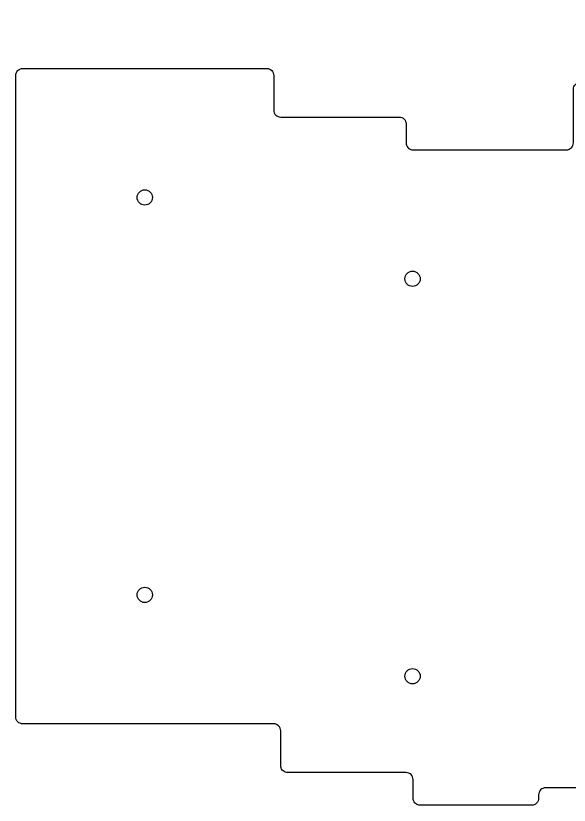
# Model space of a CAD drawing. Header units: inches. Extents: x 204 to 655, y 158 to 479.
# Drawn here: x 204.1 to 429.6, y 157.5 to 479.1 of the extents above; entities that cross this region are included whole.
import ezdxf

# ---------------------------------------------------------------- set-up
doc = ezdxf.new("R2010")
doc.units = ezdxf.units.IN
doc.header["$MEASUREMENT"] = 0

# ---------------------------------------------------------------- blocks, each defined once
blk = doc.blocks.new('block 5')
at = {"color": 7, "lineweight": 25, "true_color": 0xffffff}
blk.add_open_spline([(368.89, 371.94), (368.89, 373.66), (367.5, 375.05), (365.78, 375.05), (365.78, 375.05), (365.78, 375.05), (365.78, 375.05), (365.78, 375.05), (365.78, 375.05), (365.78, 375.05), (365.78, 375.05), (365.78, 375.05), (365.78, 375.05), (365.78, 375.05), (365.78, 375.05), (365.78, 375.05), (365.78, 375.05), (365.78, 375.05), (365.78, 375.05), (365.78, 375.05), (365.78, 375.05), (365.78, 375.05), (365.78, 375.05), (365.78, 375.05), (365.78, 375.05), (364.06, 375.05), (362.66, 373.66), (362.66, 371.94), (362.66, 371.94), (362.66, 371.94), (362.66, 371.94), (362.66, 371.94), (362.66, 371.94), (362.66, 371.94), (362.66, 371.94), (362.66, 371.94), (362.66, 371.94), (362.66, 371.94), (362.66, 371.94), (362.66, 371.94), (362.66, 371.94), (362.66, 371.94), (362.66, 371.94), (362.66, 371.94), (362.66, 371.94), (362.66, 371.94), (362.66, 371.94), (362.66, 371.94), (362.66, 371.94), (362.66, 370.22), (364.06, 368.82), (365.78, 368.82), (365.78, 368.82), (365.78, 368.82), (365.78, 368.82), (365.78, 368.82), (365.78, 368.82), (365.78, 368.82), (365.78, 368.82), (365.78, 368.82), (365.78, 368.82), (365.78, 368.82), (365.78, 368.82), (365.78, 368.82), (365.78, 368.82), (365.78, 368.82), (365.78, 368.82), (365.78, 368.82), (365.78, 368.82), (365.78, 368.82), (365.78, 368.82), (365.78, 368.82), (365.78, 368.82), (367.5, 368.82), (368.89, 370.22), (368.89, 371.94), (368.89, 371.94), (368.89, 371.94), (368.89, 371.94), (368.89, 371.94), (368.89, 371.94), (368.89, 371.94), (368.89, 371.94), (368.89, 371.94), (368.89, 371.94), (368.89, 371.94), (368.89, 371.94), (368.89, 371.94), (368.89, 371.94), (368.89, 371.94), (368.89, 371.94), (368.89, 371.94), (368.89, 371.94), (368.89, 371.94), (368.89, 371.94), (368.89, 371.94), (368.89, 371.94), (368.89, 371.94), (368.89, 371.94), (368.89, 371.94), (368.89, 371.94), (368.89, 371.94), (368.89, 371.94), (368.89, 371.94), (368.89, 371.94), (368.89, 371.94), (368.89, 371.94), (368.89, 371.94), (368.89, 371.94), (368.89, 371.94), (368.89, 371.94), (368.89, 371.94), (368.89, 371.94), (368.89, 371.94), (368.89, 371.94), (368.89, 371.94), (368.89, 371.94), (368.89, 371.94), (368.89, 371.94), (368.89, 371.94), (368.89, 371.94), (368.89, 371.94), (368.89, 371.94), (368.89, 371.94)], degree=3, knots=[0, 0, 0, 0, 1, 1, 1, 2, 2, 2, 3, 3, 3, 4, 4, 4, 5, 5, 5, 6, 6, 6, 7, 7, 7, 8, 8, 8, 9, 9, 9, 10, 10, 10, 11, 11, 11, 12, 12, 12, 13, 13, 13, 14, 14, 14, 15, 15, 15, 16, 16, 16, 17, 17, 17, 18, 18, 18, 19, 19, 19, 20, 20, 20, 21, 21, 21, 22, 22, 22, 23, 23, 23, 24, 24, 24, 25, 25, 25, 26, 26, 26, 27, 27, 27, 28, 28, 28, 29, 29, 29, 30, 30, 30, 31, 31, 31, 32, 32, 32, 33, 33, 33, 34, 34, 34, 35, 35, 35, 36, 36, 36, 37, 37, 37, 38, 38, 38, 39, 39, 39, 40, 40, 40, 41, 41, 41, 41], dxfattribs=at)
blk = doc.blocks.new('block 4')
blk.add_blockref('block 5', (0, 0))
blk = doc.blocks.new('block 3')
blk.add_blockref('block 4', (0, 0))
blk = doc.blocks.new('block 2')
blk.add_blockref('block 3', (0, 0))
blk = doc.blocks.new('block 17')
at = {"color": 7, "lineweight": 25, "true_color": 0xffffff}
blk.add_open_spline([(368.89, 210.07), (368.89, 211.79), (367.5, 213.18), (365.78, 213.18), (365.78, 213.18), (365.78, 213.18), (365.78, 213.18), (365.78, 213.18), (365.78, 213.18), (365.78, 213.18), (365.78, 213.18), (365.78, 213.18), (365.78, 213.18), (365.78, 213.18), (365.78, 213.18), (365.78, 213.18), (365.78, 213.18), (365.78, 213.18), (365.78, 213.18), (365.78, 213.18), (365.78, 213.18), (365.78, 213.18), (365.78, 213.18), (365.78, 213.18), (365.78, 213.18), (364.06, 213.18), (362.66, 211.79), (362.66, 210.07), (362.66, 210.07), (362.66, 210.07), (362.66, 210.07), (362.66, 210.07), (362.66, 210.07), (362.66, 210.07), (362.66, 210.07), (362.66, 210.07), (362.66, 210.07), (362.66, 210.07), (362.66, 210.07), (362.66, 210.07), (362.66, 210.07), (362.66, 210.07), (362.66, 210.07), (362.66, 210.07), (362.66, 210.07), (362.66, 210.07), (362.66, 210.07), (362.66, 210.07), (362.66, 210.07), (362.66, 208.34), (364.06, 206.95), (365.78, 206.95), (365.78, 206.95), (365.78, 206.95), (365.78, 206.95), (365.78, 206.95), (365.78, 206.95), (365.78, 206.95), (365.78, 206.95), (365.78, 206.95), (365.78, 206.95), (365.78, 206.95), (365.78, 206.95), (365.78, 206.95), (365.78, 206.95), (365.78, 206.95), (365.78, 206.95), (365.78, 206.95), (365.78, 206.95), (365.78, 206.95), (365.78, 206.95), (365.78, 206.95), (365.78, 206.95), (367.5, 206.95), (368.89, 208.34), (368.89, 210.07), (368.89, 210.07), (368.89, 210.07), (368.89, 210.07), (368.89, 210.07), (368.89, 210.07), (368.89, 210.07), (368.89, 210.07), (368.89, 210.07), (368.89, 210.07), (368.89, 210.07), (368.89, 210.07), (368.89, 210.07), (368.89, 210.07), (368.89, 210.07), (368.89, 210.07), (368.89, 210.07), (368.89, 210.07), (368.89, 210.07), (368.89, 210.07), (368.89, 210.07), (368.89, 210.07), (368.89, 210.07), (368.89, 210.07), (368.89, 210.07), (368.89, 210.07), (368.89, 210.07), (368.89, 210.07), (368.89, 210.07), (368.89, 210.07), (368.89, 210.07), (368.89, 210.07), (368.89, 210.07), (368.89, 210.07), (368.89, 210.07), (368.89, 210.07), (368.89, 210.07), (368.89, 210.07), (368.89, 210.07), (368.89, 210.07), (368.89, 210.07), (368.89, 210.07), (368.89, 210.07), (368.89, 210.07), (368.89, 210.07), (368.89, 210.07), (368.89, 210.07), (368.89, 210.07), (368.89, 210.07)], degree=3, knots=[0, 0, 0, 0, 1, 1, 1, 2, 2, 2, 3, 3, 3, 4, 4, 4, 5, 5, 5, 6, 6, 6, 7, 7, 7, 8, 8, 8, 9, 9, 9, 10, 10, 10, 11, 11, 11, 12, 12, 12, 13, 13, 13, 14, 14, 14, 15, 15, 15, 16, 16, 16, 17, 17, 17, 18, 18, 18, 19, 19, 19, 20, 20, 20, 21, 21, 21, 22, 22, 22, 23, 23, 23, 24, 24, 24, 25, 25, 25, 26, 26, 26, 27, 27, 27, 28, 28, 28, 29, 29, 29, 30, 30, 30, 31, 31, 31, 32, 32, 32, 33, 33, 33, 34, 34, 34, 35, 35, 35, 36, 36, 36, 37, 37, 37, 38, 38, 38, 39, 39, 39, 40, 40, 40, 41, 41, 41, 41], dxfattribs=at)
blk = doc.blocks.new('block 16')
blk.add_blockref('block 17', (0, 0))
blk = doc.blocks.new('block 15')
blk.add_blockref('block 16', (0, 0))
blk = doc.blocks.new('block 14')
blk.add_blockref('block 15', (0, 0))
blk = doc.blocks.new('block 21')
at = {"color": 7, "lineweight": 25, "true_color": 0xffffff}
blk.add_open_spline([(259.79, 405.08), (259.79, 406.8), (258.4, 408.2), (256.68, 408.2), (256.68, 408.2), (256.68, 408.2), (256.68, 408.2), (256.68, 408.2), (256.68, 408.2), (256.68, 408.2), (256.68, 408.2), (256.68, 408.2), (256.68, 408.2), (256.68, 408.2), (256.68, 408.2), (256.68, 408.2), (256.68, 408.2), (256.68, 408.2), (256.68, 408.2), (256.68, 408.2), (256.68, 408.2), (256.68, 408.2), (256.68, 408.2), (256.68, 408.2), (256.68, 408.2), (254.96, 408.2), (253.56, 406.8), (253.56, 405.08), (253.56, 405.08), (253.56, 405.08), (253.56, 405.08), (253.56, 405.08), (253.56, 405.08), (253.56, 405.08), (253.56, 405.08), (253.56, 405.08), (253.56, 405.08), (253.56, 405.08), (253.56, 405.08), (253.56, 405.08), (253.56, 405.08), (253.56, 405.08), (253.56, 405.08), (253.56, 405.08), (253.56, 405.08), (253.56, 405.08), (253.56, 405.08), (253.56, 405.08), (253.56, 405.08), (253.56, 403.36), (254.96, 401.96), (256.68, 401.96), (256.68, 401.96), (256.68, 401.96), (256.68, 401.96), (256.68, 401.96), (256.68, 401.96), (256.68, 401.96), (256.68, 401.96), (256.68, 401.96), (256.68, 401.96), (256.68, 401.96), (256.68, 401.96), (256.68, 401.96), (256.68, 401.96), (256.68, 401.96), (256.68, 401.96), (256.68, 401.96), (256.68, 401.96), (256.68, 401.96), (256.68, 401.96), (256.68, 401.96), (256.68, 401.96), (258.4, 401.96), (259.79, 403.36), (259.79, 405.08), (259.79, 405.08), (259.79, 405.08), (259.79, 405.08), (259.79, 405.08), (259.79, 405.08), (259.79, 405.08), (259.79, 405.08), (259.79, 405.08), (259.79, 405.08), (259.79, 405.08), (259.79, 405.08), (259.79, 405.08), (259.79, 405.08), (259.79, 405.08), (259.79, 405.08), (259.79, 405.08), (259.79, 405.08), (259.79, 405.08), (259.79, 405.08), (259.79, 405.08), (259.79, 405.08), (259.79, 405.08), (259.79, 405.08), (259.79, 405.08), (259.79, 405.08), (259.79, 405.08), (259.79, 405.08), (259.79, 405.08), (259.79, 405.08), (259.79, 405.08), (259.79, 405.08), (259.79, 405.08), (259.79, 405.08), (259.79, 405.08), (259.79, 405.08), (259.79, 405.08), (259.79, 405.08), (259.79, 405.08), (259.79, 405.08), (259.79, 405.08), (259.79, 405.08), (259.79, 405.08), (259.79, 405.08), (259.79, 405.08), (259.79, 405.08), (259.79, 405.08), (259.79, 405.08), (259.79, 405.08)], degree=3, knots=[0, 0, 0, 0, 1, 1, 1, 2, 2, 2, 3, 3, 3, 4, 4, 4, 5, 5, 5, 6, 6, 6, 7, 7, 7, 8, 8, 8, 9, 9, 9, 10, 10, 10, 11, 11, 11, 12, 12, 12, 13, 13, 13, 14, 14, 14, 15, 15, 15, 16, 16, 16, 17, 17, 17, 18, 18, 18, 19, 19, 19, 20, 20, 20, 21, 21, 21, 22, 22, 22, 23, 23, 23, 24, 24, 24, 25, 25, 25, 26, 26, 26, 27, 27, 27, 28, 28, 28, 29, 29, 29, 30, 30, 30, 31, 31, 31, 32, 32, 32, 33, 33, 33, 34, 34, 34, 35, 35, 35, 36, 36, 36, 37, 37, 37, 38, 38, 38, 39, 39, 39, 40, 40, 40, 41, 41, 41, 41], dxfattribs=at)
blk = doc.blocks.new('block 20')
blk.add_blockref('block 21', (0, 0))
blk = doc.blocks.new('block 19')
blk.add_blockref('block 20', (0, 0))
blk = doc.blocks.new('block 18')
blk.add_blockref('block 19', (0, 0))
blk = doc.blocks.new('block 25')
at = {"color": 7, "lineweight": 25, "true_color": 0xffffff}
blk.add_open_spline([(259.79, 243.21), (259.79, 244.93), (258.4, 246.32), (256.68, 246.32), (256.68, 246.32), (256.68, 246.32), (256.68, 246.32), (256.68, 246.32), (256.68, 246.32), (256.68, 246.32), (256.68, 246.32), (256.68, 246.32), (256.68, 246.32), (256.68, 246.32), (256.68, 246.32), (256.68, 246.32), (256.68, 246.32), (256.68, 246.32), (256.68, 246.32), (256.68, 246.32), (256.68, 246.32), (256.68, 246.32), (256.68, 246.32), (256.68, 246.32), (256.68, 246.32), (254.96, 246.32), (253.56, 244.93), (253.56, 243.21), (253.56, 243.21), (253.56, 243.21), (253.56, 243.21), (253.56, 243.21), (253.56, 243.21), (253.56, 243.21), (253.56, 243.21), (253.56, 243.21), (253.56, 243.21), (253.56, 243.21), (253.56, 243.21), (253.56, 243.21), (253.56, 243.21), (253.56, 243.21), (253.56, 243.21), (253.56, 243.21), (253.56, 243.21), (253.56, 243.21), (253.56, 243.21), (253.56, 243.21), (253.56, 243.21), (253.56, 241.49), (254.96, 240.09), (256.68, 240.09), (256.68, 240.09), (256.68, 240.09), (256.68, 240.09), (256.68, 240.09), (256.68, 240.09), (256.68, 240.09), (256.68, 240.09), (256.68, 240.09), (256.68, 240.09), (256.68, 240.09), (256.68, 240.09), (256.68, 240.09), (256.68, 240.09), (256.68, 240.09), (256.68, 240.09), (256.68, 240.09), (256.68, 240.09), (256.68, 240.09), (256.68, 240.09), (256.68, 240.09), (256.68, 240.09), (258.4, 240.09), (259.79, 241.49), (259.79, 243.21), (259.79, 243.21), (259.79, 243.21), (259.79, 243.21), (259.79, 243.21), (259.79, 243.21), (259.79, 243.21), (259.79, 243.21), (259.79, 243.21), (259.79, 243.21), (259.79, 243.21), (259.79, 243.21), (259.79, 243.21), (259.79, 243.21), (259.79, 243.21), (259.79, 243.21), (259.79, 243.21), (259.79, 243.21), (259.79, 243.21), (259.79, 243.21), (259.79, 243.21), (259.79, 243.21), (259.79, 243.21), (259.79, 243.21), (259.79, 243.21), (259.79, 243.21), (259.79, 243.21), (259.79, 243.21), (259.79, 243.21), (259.79, 243.21), (259.79, 243.21), (259.79, 243.21), (259.79, 243.21), (259.79, 243.21), (259.79, 243.21), (259.79, 243.21), (259.79, 243.21), (259.79, 243.21), (259.79, 243.21), (259.79, 243.21), (259.79, 243.21), (259.79, 243.21), (259.79, 243.21), (259.79, 243.21), (259.79, 243.21), (259.79, 243.21), (259.79, 243.21), (259.79, 243.21), (259.79, 243.21)], degree=3, knots=[0, 0, 0, 0, 1, 1, 1, 2, 2, 2, 3, 3, 3, 4, 4, 4, 5, 5, 5, 6, 6, 6, 7, 7, 7, 8, 8, 8, 9, 9, 9, 10, 10, 10, 11, 11, 11, 12, 12, 12, 13, 13, 13, 14, 14, 14, 15, 15, 15, 16, 16, 16, 17, 17, 17, 18, 18, 18, 19, 19, 19, 20, 20, 20, 21, 21, 21, 22, 22, 22, 23, 23, 23, 24, 24, 24, 25, 25, 25, 26, 26, 26, 27, 27, 27, 28, 28, 28, 29, 29, 29, 30, 30, 30, 31, 31, 31, 32, 32, 32, 33, 33, 33, 34, 34, 34, 35, 35, 35, 36, 36, 36, 37, 37, 37, 38, 38, 38, 39, 39, 39, 40, 40, 40, 41, 41, 41, 41], dxfattribs=at)
blk = doc.blocks.new('block 24')
blk.add_blockref('block 25', (0, 0))
blk = doc.blocks.new('block 23')
blk.add_blockref('block 24', (0, 0))
blk = doc.blocks.new('block 22')
blk.add_blockref('block 23', (0, 0))
blk = doc.blocks.new('block 41')
at = {"color": 7, "lineweight": 25, "true_color": 0xffffff}
blk.add_lwpolyline([(306.39, 457.62), (306.94, 457.57), (307.47, 457.4), (307.96, 457.14), (308.39, 456.79), (308.74, 456.36), (309, 455.87), (309.16, 455.34), (309.22, 454.79)], dxfattribs=at)
blk = doc.blocks.new('block 40')
blk.add_blockref('block 41', (0, 0))
blk = doc.blocks.new('block 39')
blk.add_blockref('block 40', (0, 0))
blk = doc.blocks.new('block 44')
at = {"color": 7, "lineweight": 25, "true_color": 0xffffff}
blk.add_lwpolyline([(309.22, 454.79), (309.22, 440.63)], dxfattribs=at)
blk = doc.blocks.new('block 43')
blk.add_blockref('block 44', (0, 0))
blk = doc.blocks.new('block 42')
blk.add_blockref('block 43', (0, 0))
blk = doc.blocks.new('block 47')
at = {"color": 7, "lineweight": 25, "true_color": 0xffffff}
blk.add_lwpolyline([(309.22, 440.63), (309.27, 440.07), (309.43, 439.54), (309.7, 439.05), (310.05, 438.62), (310.48, 438.27), (310.97, 438.01), (311.5, 437.85), (312.05, 437.79)], dxfattribs=at)
blk = doc.blocks.new('block 46')
blk.add_blockref('block 47', (0, 0))
blk = doc.blocks.new('block 45')
blk.add_blockref('block 46', (0, 0))
blk = doc.blocks.new('block 50')
at = {"color": 7, "lineweight": 25, "true_color": 0xffffff}
blk.add_lwpolyline([(312.05, 437.79), (360.34, 437.79)], dxfattribs=at)
blk = doc.blocks.new('block 49')
blk.add_blockref('block 50', (0, 0))
blk = doc.blocks.new('block 48')
blk.add_blockref('block 49', (0, 0))
blk = doc.blocks.new('block 53')
at = {"color": 7, "lineweight": 25, "true_color": 0xffffff}
blk.add_lwpolyline([(360.34, 437.79), (360.9, 437.74), (361.43, 437.58), (361.92, 437.32), (362.35, 436.96), (362.7, 436.53), (362.96, 436.05), (363.12, 435.51), (363.18, 434.96)], dxfattribs=at)
blk = doc.blocks.new('block 52')
blk.add_blockref('block 53', (0, 0))
blk = doc.blocks.new('block 51')
blk.add_blockref('block 52', (0, 0))
blk = doc.blocks.new('block 56')
at = {"color": 7, "lineweight": 25, "true_color": 0xffffff}
blk.add_lwpolyline([(363.18, 434.96), (363.18, 427.31)], dxfattribs=at)
blk = doc.blocks.new('block 55')
blk.add_blockref('block 56', (0, 0))
blk = doc.blocks.new('block 54')
blk.add_blockref('block 55', (0, 0))
blk = doc.blocks.new('block 59')
at = {"color": 7, "lineweight": 25, "true_color": 0xffffff}
blk.add_lwpolyline([(363.18, 427.31), (363.22, 426.82), (363.35, 426.34), (363.56, 425.9), (363.84, 425.49), (364.19, 425.14), (364.59, 424.86), (365.04, 424.65), (365.52, 424.52), (366.01, 424.48)], dxfattribs=at)
blk = doc.blocks.new('block 58')
blk.add_blockref('block 59', (0, 0))
blk = doc.blocks.new('block 57')
blk.add_blockref('block 58', (0, 0))
blk = doc.blocks.new('block 62')
at = {"color": 7, "lineweight": 25, "true_color": 0xffffff}
blk.add_lwpolyline([(366.01, 424.48), (428.46, 424.48)], dxfattribs=at)
blk = doc.blocks.new('block 61')
blk.add_blockref('block 62', (0, 0))
blk = doc.blocks.new('block 60')
blk.add_blockref('block 61', (0, 0))
blk = doc.blocks.new('block 65')
at = {"color": 7, "lineweight": 25, "true_color": 0xffffff}
blk.add_lwpolyline([(428.46, 424.48), (429.02, 424.54), (429.55, 424.7), (430.04, 424.96), (430.47, 425.31), (430.82, 425.74), (431.08, 426.23), (431.24, 426.76), (431.3, 427.31)], dxfattribs=at)
blk = doc.blocks.new('block 64')
blk.add_blockref('block 65', (0, 0))
blk = doc.blocks.new('block 63')
blk.add_blockref('block 64', (0, 0))
blk = doc.blocks.new('block 68')
at = {"color": 7, "lineweight": 25, "true_color": 0xffffff}
blk.add_lwpolyline([(431.3, 427.31), (431.3, 449.14)], dxfattribs=at)
blk = doc.blocks.new('block 67')
blk.add_blockref('block 68', (0, 0))
blk = doc.blocks.new('block 66')
blk.add_blockref('block 67', (0, 0))
blk = doc.blocks.new('block 71')
at = {"color": 7, "lineweight": 25, "true_color": 0xffffff}
blk.add_lwpolyline([(431.3, 449.14), (431.35, 449.69), (431.51, 450.22), (431.77, 450.71), (432.12, 451.13), (432.55, 451.49), (433.03, 451.75), (433.56, 451.91), (434.12, 451.97)], dxfattribs=at)
blk = doc.blocks.new('block 70')
blk.add_blockref('block 71', (0, 0))
blk = doc.blocks.new('block 69')
blk.add_blockref('block 70', (0, 0))
blk = doc.blocks.new('block 74')
at = {"color": 7, "lineweight": 25, "true_color": 0xffffff}
blk.add_lwpolyline([(434.12, 451.97), (487.59, 452.22)], dxfattribs=at)
blk = doc.blocks.new('block 73')
blk.add_blockref('block 74', (0, 0))
blk = doc.blocks.new('block 72')
blk.add_blockref('block 73', (0, 0))
blk = doc.blocks.new('block 77')
at = {"color": 7, "lineweight": 25, "true_color": 0xffffff}
blk.add_lwpolyline([(487.59, 452.22), (489.02, 452.35)], dxfattribs=at)
blk = doc.blocks.new('block 76')
blk.add_blockref('block 77', (0, 0))
blk = doc.blocks.new('block 75')
blk.add_blockref('block 76', (0, 0))
blk = doc.blocks.new('block 80')
at = {"color": 7, "lineweight": 25, "true_color": 0xffffff}
blk.add_lwpolyline([(489.02, 452.35), (542.35, 461.77)], dxfattribs=at)
blk = doc.blocks.new('block 79')
blk.add_blockref('block 80', (0, 0))
blk = doc.blocks.new('block 78')
blk.add_blockref('block 79', (0, 0))
blk = doc.blocks.new('block 83')
at = {"color": 7, "lineweight": 25, "true_color": 0xffffff}
blk.add_lwpolyline([(542.35, 461.77), (543.78, 462.16)], dxfattribs=at)
blk = doc.blocks.new('block 82')
blk.add_blockref('block 83', (0, 0))
blk = doc.blocks.new('block 81')
blk.add_blockref('block 82', (0, 0))
blk = doc.blocks.new('block 86')
at = {"color": 7, "lineweight": 25, "true_color": 0xffffff}
blk.add_lwpolyline([(543.78, 462.16), (589.79, 478.9)], dxfattribs=at)
blk = doc.blocks.new('block 85')
blk.add_blockref('block 86', (0, 0))
blk = doc.blocks.new('block 84')
blk.add_blockref('block 85', (0, 0))
blk = doc.blocks.new('block 89')
at = {"color": 7, "lineweight": 25, "true_color": 0xffffff}
blk.add_lwpolyline([(589.79, 478.9), (590.27, 479.03), (590.76, 479.07), (591.25, 479.03), (591.73, 478.9), (592.18, 478.7), (592.58, 478.41), (592.93, 478.06), (593.21, 477.66), (593.42, 477.21)], dxfattribs=at)
blk = doc.blocks.new('block 88')
blk.add_blockref('block 89', (0, 0))
blk = doc.blocks.new('block 87')
blk.add_blockref('block 88', (0, 0))
blk = doc.blocks.new('block 92')
at = {"color": 7, "lineweight": 25, "true_color": 0xffffff}
blk.add_lwpolyline([(593.42, 477.21), (608.97, 434.49)], dxfattribs=at)
blk = doc.blocks.new('block 91')
blk.add_blockref('block 92', (0, 0))
blk = doc.blocks.new('block 90')
blk.add_blockref('block 91', (0, 0))
blk = doc.blocks.new('block 95')
at = {"color": 7, "lineweight": 25, "true_color": 0xffffff}
blk.add_lwpolyline([(608.97, 434.49), (609.11, 433.96), (609.14, 433.4), (609.06, 432.85), (608.88, 432.33), (608.59, 431.85), (608.22, 431.43), (607.78, 431.1), (607.28, 430.86)], dxfattribs=at)
blk = doc.blocks.new('block 94')
blk.add_blockref('block 95', (0, 0))
blk = doc.blocks.new('block 93')
blk.add_blockref('block 94', (0, 0))
blk = doc.blocks.new('block 98')
at = {"color": 7, "lineweight": 25, "true_color": 0xffffff}
blk.add_lwpolyline([(607.28, 430.86), (584.59, 422.6)], dxfattribs=at)
blk = doc.blocks.new('block 97')
blk.add_blockref('block 98', (0, 0))
blk = doc.blocks.new('block 96')
blk.add_blockref('block 97', (0, 0))
blk = doc.blocks.new('block 101')
at = {"color": 7, "lineweight": 25, "true_color": 0xffffff}
blk.add_lwpolyline([(584.59, 422.6), (583.25, 421.98), (582.04, 421.13), (580.99, 420.08), (580.14, 418.87), (579.51, 417.53), (579.13, 416.1), (579, 414.62)], dxfattribs=at)
blk = doc.blocks.new('block 100')
blk.add_blockref('block 101', (0, 0))
blk = doc.blocks.new('block 99')
blk.add_blockref('block 100', (0, 0))
blk = doc.blocks.new('block 104')
at = {"color": 7, "lineweight": 25, "true_color": 0xffffff}
blk.add_lwpolyline([(579, 414.62), (579, 344.5)], dxfattribs=at)
blk = doc.blocks.new('block 103')
blk.add_blockref('block 104', (0, 0))
blk = doc.blocks.new('block 102')
blk.add_blockref('block 103', (0, 0))
blk = doc.blocks.new('block 107')
at = {"color": 7, "lineweight": 25, "true_color": 0xffffff}
blk.add_lwpolyline([(579, 344.5), (579.05, 343.99), (579.18, 343.5), (579.41, 343.04), (579.71, 342.63), (580.08, 342.28), (580.51, 342), (580.98, 341.8)], dxfattribs=at)
blk = doc.blocks.new('block 106')
blk.add_blockref('block 107', (0, 0))
blk = doc.blocks.new('block 105')
blk.add_blockref('block 106', (0, 0))
blk = doc.blocks.new('block 110')
at = {"color": 7, "lineweight": 25, "true_color": 0xffffff}
blk.add_lwpolyline([(580.98, 341.8), (581.45, 341.6), (581.88, 341.32), (582.25, 340.97), (582.55, 340.56), (582.78, 340.1), (582.91, 339.61), (582.96, 339.1)], dxfattribs=at)
blk = doc.blocks.new('block 109')
blk.add_blockref('block 110', (0, 0))
blk = doc.blocks.new('block 108')
blk.add_blockref('block 109', (0, 0))
blk = doc.blocks.new('block 113')
at = {"color": 7, "lineweight": 25, "true_color": 0xffffff}
blk.add_lwpolyline([(582.96, 339.1), (582.96, 239.81), (582.96, 174.52)], dxfattribs=at)
blk = doc.blocks.new('block 112')
blk.add_blockref('block 113', (0, 0))
blk = doc.blocks.new('block 111')
blk.add_blockref('block 112', (0, 0))
blk = doc.blocks.new('block 116')
at = {"color": 7, "lineweight": 25, "true_color": 0xffffff}
blk.add_lwpolyline([(582.96, 174.52), (582.91, 173.97), (582.75, 173.43), (582.48, 172.95), (582.13, 172.52), (581.7, 172.16), (581.21, 171.9), (580.68, 171.74), (580.13, 171.69)], dxfattribs=at)
blk = doc.blocks.new('block 115')
blk.add_blockref('block 116', (0, 0))
blk = doc.blocks.new('block 114')
blk.add_blockref('block 115', (0, 0))
blk = doc.blocks.new('block 119')
at = {"color": 7, "lineweight": 25, "true_color": 0xffffff}
blk.add_lwpolyline([(580.13, 171.69), (473.92, 171.69)], dxfattribs=at)
blk = doc.blocks.new('block 118')
blk.add_blockref('block 119', (0, 0))
blk = doc.blocks.new('block 117')
blk.add_blockref('block 118', (0, 0))
blk = doc.blocks.new('block 122')
at = {"color": 7, "lineweight": 25, "true_color": 0xffffff}
blk.add_lwpolyline([(473.92, 171.69), (473.37, 171.63), (472.84, 171.47), (472.35, 171.21), (471.92, 170.86), (471.57, 170.43), (471.31, 169.94), (471.15, 169.41), (471.09, 168.85)], dxfattribs=at)
blk = doc.blocks.new('block 121')
blk.add_blockref('block 122', (0, 0))
blk = doc.blocks.new('block 120')
blk.add_blockref('block 121', (0, 0))
blk = doc.blocks.new('block 125')
at = {"color": 7, "lineweight": 25, "true_color": 0xffffff}
blk.add_lwpolyline([(471.09, 168.85), (471.09, 167.44)], dxfattribs=at)
blk = doc.blocks.new('block 124')
blk.add_blockref('block 125', (0, 0))
blk = doc.blocks.new('block 123')
blk.add_blockref('block 124', (0, 0))
blk = doc.blocks.new('block 128')
at = {"color": 7, "lineweight": 25, "true_color": 0xffffff}
blk.add_lwpolyline([(471.09, 167.44), (471.04, 166.88), (470.88, 166.35), (470.61, 165.86), (470.26, 165.43), (469.83, 165.08), (469.34, 164.82), (468.81, 164.66), (468.26, 164.61)], dxfattribs=at)
blk = doc.blocks.new('block 127')
blk.add_blockref('block 128', (0, 0))
blk = doc.blocks.new('block 126')
blk.add_blockref('block 127', (0, 0))
blk = doc.blocks.new('block 131')
at = {"color": 7, "lineweight": 25, "true_color": 0xffffff}
blk.add_lwpolyline([(468.26, 164.61), (419.97, 164.61)], dxfattribs=at)
blk = doc.blocks.new('block 130')
blk.add_blockref('block 131', (0, 0))
blk = doc.blocks.new('block 129')
blk.add_blockref('block 130', (0, 0))
blk = doc.blocks.new('block 134')
at = {"color": 7, "lineweight": 25, "true_color": 0xffffff}
blk.add_lwpolyline([(419.97, 164.61), (419.41, 164.55), (418.88, 164.39), (418.39, 164.13), (417.96, 163.78), (417.61, 163.35), (417.35, 162.86), (417.19, 162.33), (417.13, 161.77)], dxfattribs=at)
blk = doc.blocks.new('block 133')
blk.add_blockref('block 134', (0, 0))
blk = doc.blocks.new('block 132')
blk.add_blockref('block 133', (0, 0))
blk = doc.blocks.new('block 137')
at = {"color": 7, "lineweight": 25, "true_color": 0xffffff}
blk.add_lwpolyline([(417.13, 161.77), (417.13, 160.36)], dxfattribs=at)
blk = doc.blocks.new('block 136')
blk.add_blockref('block 137', (0, 0))
blk = doc.blocks.new('block 135')
blk.add_blockref('block 136', (0, 0))
blk = doc.blocks.new('block 140')
at = {"color": 7, "lineweight": 25, "true_color": 0xffffff}
blk.add_lwpolyline([(417.13, 160.36), (417.08, 159.8), (416.92, 159.27), (416.66, 158.78), (416.3, 158.35), (415.87, 158), (415.38, 157.74), (414.85, 157.58), (414.3, 157.53)], dxfattribs=at)
blk = doc.blocks.new('block 139')
blk.add_blockref('block 140', (0, 0))
blk = doc.blocks.new('block 138')
blk.add_blockref('block 139', (0, 0))
blk = doc.blocks.new('block 143')
at = {"color": 7, "lineweight": 25, "true_color": 0xffffff}
blk.add_lwpolyline([(414.3, 157.53), (368.84, 157.53)], dxfattribs=at)
blk = doc.blocks.new('block 142')
blk.add_blockref('block 143', (0, 0))
blk = doc.blocks.new('block 141')
blk.add_blockref('block 142', (0, 0))
blk = doc.blocks.new('block 146')
at = {"color": 7, "lineweight": 25, "true_color": 0xffffff}
blk.add_lwpolyline([(368.84, 157.53), (368.35, 157.57), (367.87, 157.7), (367.42, 157.9), (367.02, 158.19), (366.67, 158.54), (366.39, 158.94), (366.18, 159.39), (366.05, 159.86), (366.01, 160.36)], dxfattribs=at)
blk = doc.blocks.new('block 145')
blk.add_blockref('block 146', (0, 0))
blk = doc.blocks.new('block 144')
blk.add_blockref('block 145', (0, 0))
blk = doc.blocks.new('block 149')
at = {"color": 7, "lineweight": 25, "true_color": 0xffffff}
blk.add_lwpolyline([(366.01, 160.36), (366.01, 168)], dxfattribs=at)
blk = doc.blocks.new('block 148')
blk.add_blockref('block 149', (0, 0))
blk = doc.blocks.new('block 147')
blk.add_blockref('block 148', (0, 0))
blk = doc.blocks.new('block 152')
at = {"color": 7, "lineweight": 25, "true_color": 0xffffff}
blk.add_lwpolyline([(366.01, 168), (365.95, 168.56), (365.79, 169.09), (365.53, 169.58), (365.18, 170.01), (364.75, 170.36), (364.26, 170.62), (363.73, 170.78), (363.18, 170.84)], dxfattribs=at)
blk = doc.blocks.new('block 151')
blk.add_blockref('block 152', (0, 0))
blk = doc.blocks.new('block 150')
blk.add_blockref('block 151', (0, 0))
blk = doc.blocks.new('block 155')
at = {"color": 7, "lineweight": 25, "true_color": 0xffffff}
blk.add_lwpolyline([(363.18, 170.84), (314.88, 170.84)], dxfattribs=at)
blk = doc.blocks.new('block 154')
blk.add_blockref('block 155', (0, 0))
blk = doc.blocks.new('block 153')
blk.add_blockref('block 154', (0, 0))
blk = doc.blocks.new('block 158')
at = {"color": 7, "lineweight": 25, "true_color": 0xffffff}
blk.add_lwpolyline([(314.88, 170.84), (314.39, 170.88), (313.91, 171.01), (313.47, 171.22), (313.06, 171.5), (312.71, 171.85), (312.43, 172.25), (312.22, 172.7), (312.09, 173.18), (312.05, 173.67)], dxfattribs=at)
blk = doc.blocks.new('block 157')
blk.add_blockref('block 158', (0, 0))
blk = doc.blocks.new('block 156')
blk.add_blockref('block 157', (0, 0))
blk = doc.blocks.new('block 161')
at = {"color": 7, "lineweight": 25, "true_color": 0xffffff}
blk.add_lwpolyline([(312.05, 173.67), (312.05, 187.83)], dxfattribs=at)
blk = doc.blocks.new('block 160')
blk.add_blockref('block 161', (0, 0))
blk = doc.blocks.new('block 159')
blk.add_blockref('block 160', (0, 0))
blk = doc.blocks.new('block 164')
at = {"color": 7, "lineweight": 25, "true_color": 0xffffff}
blk.add_lwpolyline([(312.05, 187.83), (312, 188.38), (311.83, 188.92), (311.57, 189.41), (311.22, 189.83), (310.79, 190.19), (310.3, 190.45), (309.77, 190.61), (309.22, 190.66)], dxfattribs=at)
blk = doc.blocks.new('block 163')
blk.add_blockref('block 164', (0, 0))
blk = doc.blocks.new('block 162')
blk.add_blockref('block 163', (0, 0))
blk = doc.blocks.new('block 167')
at = {"color": 7, "lineweight": 25, "true_color": 0xffffff}
blk.add_lwpolyline([(309.22, 190.66), (258.09, 190.66), (206.97, 190.66)], dxfattribs=at)
blk = doc.blocks.new('block 166')
blk.add_blockref('block 167', (0, 0))
blk = doc.blocks.new('block 165')
blk.add_blockref('block 166', (0, 0))
blk = doc.blocks.new('block 170')
at = {"color": 7, "lineweight": 25, "true_color": 0xffffff}
blk.add_lwpolyline([(206.97, 190.66), (206.42, 190.72), (205.88, 190.88), (205.39, 191.14), (204.96, 191.49), (204.61, 191.92), (204.35, 192.41), (204.19, 192.94), (204.13, 193.5)], dxfattribs=at)
blk = doc.blocks.new('block 169')
blk.add_blockref('block 170', (0, 0))
blk = doc.blocks.new('block 168')
blk.add_blockref('block 169', (0, 0))
blk = doc.blocks.new('block 173')
at = {"color": 7, "lineweight": 25, "true_color": 0xffffff}
blk.add_lwpolyline([(204.13, 193.5), (204.13, 454.79)], dxfattribs=at)
blk = doc.blocks.new('block 172')
blk.add_blockref('block 173', (0, 0))
blk = doc.blocks.new('block 171')
blk.add_blockref('block 172', (0, 0))
blk = doc.blocks.new('block 176')
at = {"color": 7, "lineweight": 25, "true_color": 0xffffff}
blk.add_lwpolyline([(204.13, 454.79), (204.18, 455.28), (204.31, 455.76), (204.51, 456.2), (204.8, 456.61), (205.15, 456.96), (205.55, 457.24), (206, 457.45), (206.48, 457.58), (206.97, 457.62)], dxfattribs=at)
blk = doc.blocks.new('block 175')
blk.add_blockref('block 176', (0, 0))
blk = doc.blocks.new('block 174')
blk.add_blockref('block 175', (0, 0))
blk = doc.blocks.new('block 179')
at = {"color": 7, "lineweight": 25, "true_color": 0xffffff}
blk.add_lwpolyline([(206.97, 457.62), (258.09, 457.62), (306.39, 457.62)], dxfattribs=at)
blk = doc.blocks.new('block 178')
blk.add_blockref('block 179', (0, 0))
blk = doc.blocks.new('block 177')
blk.add_blockref('block 178', (0, 0))
blk = doc.blocks.new('block 38')
for name in ['block 84', 'block 87', 'block 90', 'block 78', 'block 81', 'block 174', 'block 177', 'block 39', 'block 171', 'block 42', 'block 69', 'block 72', 'block 75', 'block 66', 'block 45', 'block 48', 'block 51', 'block 54', 'block 93', 'block 96', 'block 57', 'block 60', 'block 63', 'block 99', 'block 102', 'block 105', 'block 108', 'block 111', 'block 168', 'block 165', 'block 162', 'block 159', 'block 156', 'block 114', 'block 153', 'block 150', 'block 120', 'block 117', 'block 147', 'block 126', 'block 123', 'block 132', 'block 129', 'block 135', 'block 144', 'block 138', 'block 141']:
    blk.add_blockref(name, (0, 0))

msp = doc.modelspace()

# ---------------------------------------------------------------- block references
for name in ['block 38', 'block 18', 'block 2', 'block 22', 'block 14']:
    msp.add_blockref(name, (0, 0))

doc.saveas('drawing.dxf')
